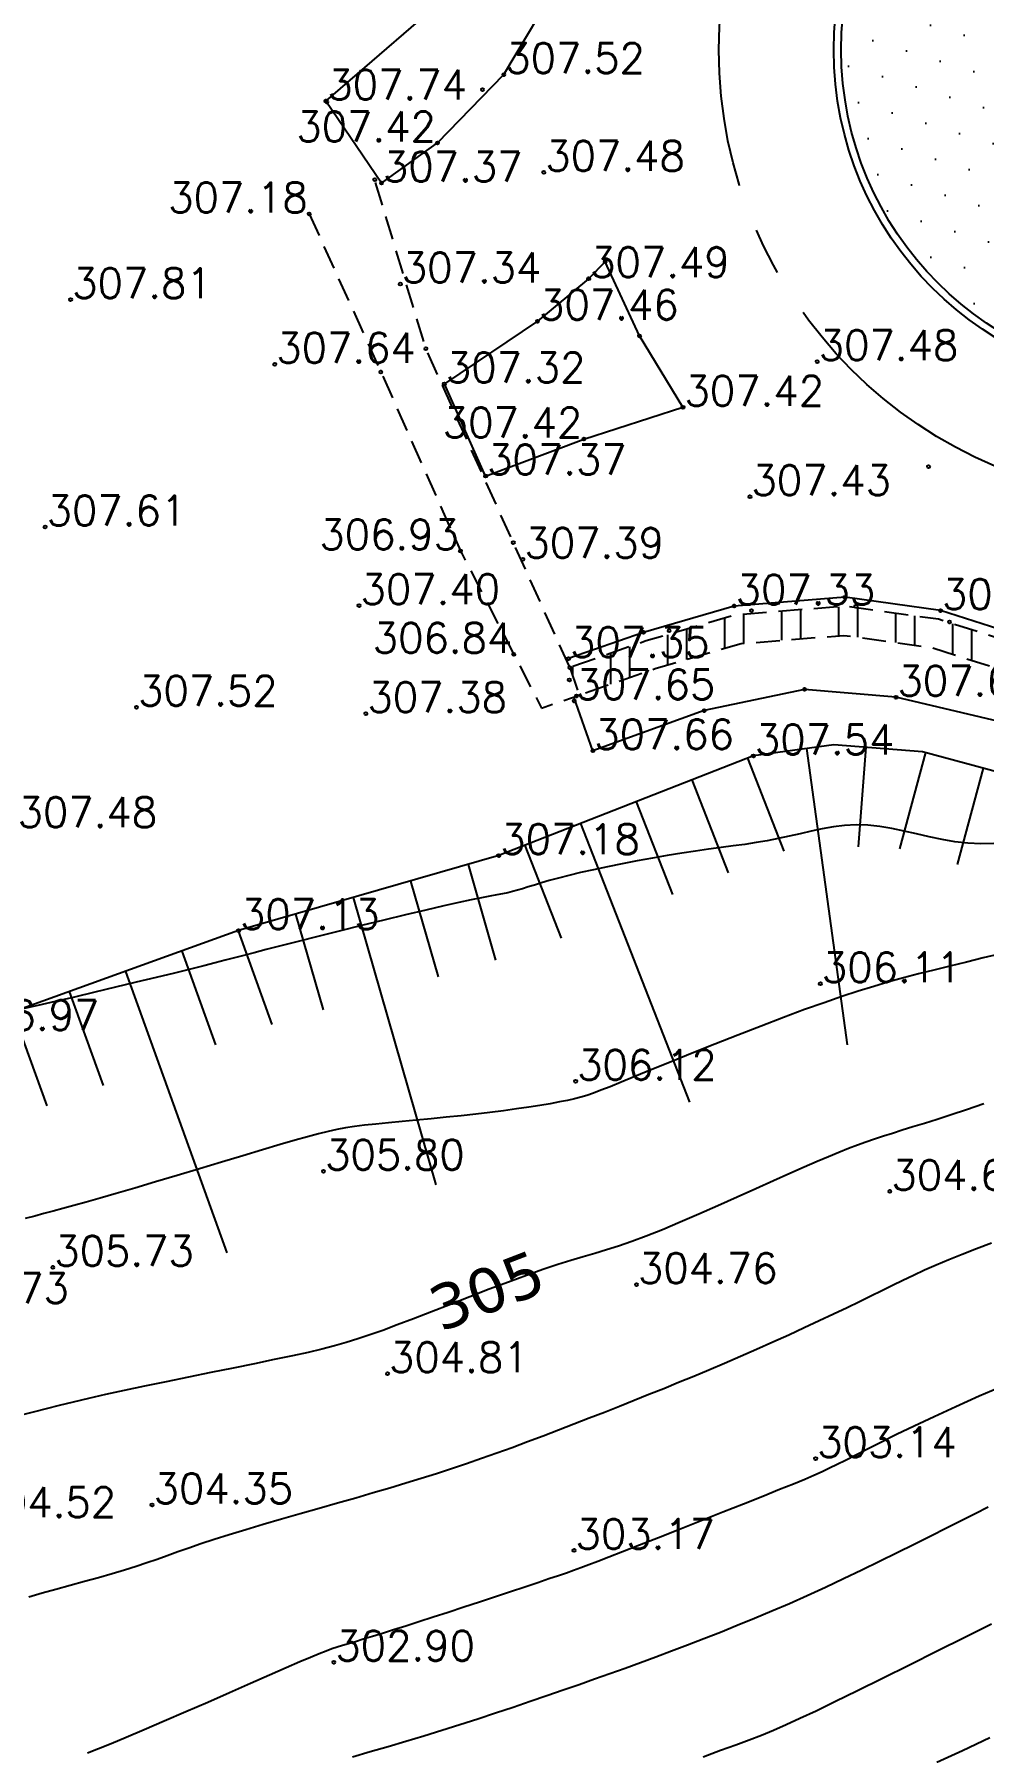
# Model space of a CAD drawing. Extents: x 524954 to 526204, y 9523489 to 9524010.
# Drawn here: x 526037 to 526068.7, y 9523817.8 to 9523875.3 of the extents above; entities that cross this region are included whole.
import ezdxf
from ezdxf.enums import TextEntityAlignment as Align

# ---------------------------------------------------------------- set-up
doc = ezdxf.new("R2010")
doc.units = 0
doc.header["$PDMODE"] = 33
doc.header["$PDSIZE"] = 0.1
doc.linetypes.add('AXES2', pattern=[28.575, 19.05, -3.175, 3.175, -3.175])
doc.linetypes.add('CACHE2', pattern=[4.7625, 3.175, -1.5875])
for name, color, linetype in [('Axe_Route_Existante', 1, 'AXES2'), ('Bord_Route_Existante', 6, 'Continuous'), ('Caniveau', 5, 'CACHE2'), ('CN_01_00', 3, 'Continuous'), ('CN_02_00', 4, 'Continuous'), ('CN_05_00', 6, 'Continuous'), ('CN_10_00', 1, 'Continuous'), ('Cotation Courbes de niveau', 7, 'Continuous'), ('Haut_Talus', 30, 'Continuous'), ('Talus', 2, 'Continuous'), ('TopoAlt', 3, 'Continuous'), ('TOPOJIS', 7, 'Continuous'), ('Végétation_Plantation', 70, 'Continuous')]:
    doc.layers.add(name, color=color, linetype=linetype)
doc.layers.add('Trottoir', color=7, linetype='Continuous', true_color=0xff6666)
doc.styles.add('Simplex 1.0', font='Simplex.shx', dxfattribs={"width": 0.99, "height": 1})
doc.styles.add('Verdana 1.0', font='verdana.ttf', dxfattribs={"width": 0.99, "height": 1})

# ---------------------------------------------------------------- blocks, each defined once
blk = doc.blocks.new('TCPOINT M')
at = {"color": 0}
blk.add_point((0, 0), dxfattribs=at)
at = {"layer": 'TopoAlt', "style": 'Simplex 1.0', "width": 0.99}
blk.add_attdef('ALT', (0.15, 0.15), '', height=1, dxfattribs=at)

msp = doc.modelspace()

# ---------------------------------------------------------------- hatches: boundary and pattern name
at = {"layer": 'Caniveau', "ltscale": 0.25}
h = msp.add_hatch(dxfattribs=at)
h.set_pattern_fill('ANSI32', color=256, scale=0.2, angle=45, style=0)
h.paths.add_polyline_path([(526054.857, 9523854.095), (526055.176, 9523853.18), (526057.708, 9523854.062), (526060.58, 9523854.898), (526064.019, 9523855.172), (526066.964, 9523854.76), (526069.458, 9523853.968), (526073.263, 9523853.341), (526077.094, 9523853.386), (526080.939, 9523854.129), (526084.301, 9523855.527), (526086.877, 9523856.998), (526090.101, 9523859.638), (526092.706, 9523862.087), (526095.405, 9523863.84), (526099.03, 9523865.226), (526103.952, 9523865.91), (526121.998, 9523867.558), (526149.067, 9523868.648), (526170.61, 9523869.449), (526170.562, 9523870.583), (526148.921, 9523869.666), (526121.916, 9523868.629), (526103.953, 9523866.946), (526098.782, 9523866.169), (526094.963, 9523864.709), (526092.105, 9523862.853), (526089.461, 9523860.366), (526086.326, 9523857.799), (526083.873, 9523856.399), (526080.658, 9523855.062), (526076.996, 9523854.354), (526073.337, 9523854.311), (526069.684, 9523854.913), (526067.179, 9523855.709), (526064.048, 9523856.147), (526060.405, 9523855.856), (526057.413, 9523854.986)])
at = {"layer": 'Végétation_Plantation'}
h = msp.add_hatch(dxfattribs=at)
h.set_pattern_fill('PELOUSE', color=256, scale=0.5, angle=285, style=0)
h.set_pattern_definition([(285, (0, 0), (1.12768772948, -0.34488459633), [0, -1.25])])
h.paths.add_polyline_path([(526085.968, 9523874.749, 0.165467), (526083.682, 9523881.47, -0.181898), (526083.185, 9523881.283), (526083.185, 9523880.361, -0.414214), (526083.435, 9523880.111, -1), (526082.935, 9523880.111, -0.414214), (526083.185, 9523880.361), (526083.185, 9523881.283, -0.414163), (526082.432, 9523882.036, -0.213595), (526082.684, 9523882.598, 0.347345), (526069.104, 9523884.091, -0.320976), (526068.391, 9523883.581), (526068.391, 9523882.659, -0.414214), (526068.641, 9523882.409, -1), (526068.141, 9523882.409, -0.414214), (526068.391, 9523882.659), (526068.391, 9523883.581, -0.010472), (526068.359, 9523883.581, 0.23673), (526063.929, 9523874.749, 1)])
h.paths.add_polyline_path([(526070.529, 9523867.973, -0.414265), (526069.776, 9523867.22), (526069.776, 9523866.298, -0.414214), (526070.026, 9523866.048, -1), (526069.526, 9523866.048, -0.414214), (526069.776, 9523866.298), (526069.776, 9523867.22, -0.414163), (526069.023, 9523867.973, -1)], flags=16)
h.paths.add_polyline_path([(526067.77, 9523883.423), (526070.943, 9523883.423), (526070.943, 9523884.173), (526067.77, 9523884.173)], flags=24)
h.paths.add_polyline_path([(526083.429, 9523867.339), (526086.579, 9523867.339), (526086.579, 9523868.089), (526083.429, 9523868.089)], flags=9)
h.paths.add_polyline_path([(526083.11, 9523880.036), (526086.26, 9523880.036), (526086.26, 9523880.786), (526083.11, 9523880.786)], flags=9)
h.paths.add_polyline_path([(526068.316, 9523882.334), (526071.394, 9523882.334), (526071.394, 9523883.084), (526068.316, 9523883.084)], flags=25)
h.paths.add_polyline_path([(526069.701, 9523865.973), (526072.874, 9523865.973), (526072.874, 9523866.723), (526069.701, 9523866.723)], flags=24)

# ---------------------------------------------------------------- linework, layer by layer
at = {"layer": 'Axe_Route_Existante', "ltscale": 0.5}
msp.add_circle((526074.949, 9523874.749), 15.112, dxfattribs=at)
at = {"layer": 'Bord_Route_Existante', "flags": 128}
for points in [[(526048.558, 9523870.293), (526050.43, 9523871.633), (526052.649, 9523873.921), (526054.576, 9523877.162)], [(526169.489, 9523870.738), (526148.91, 9523869.964), (526121.897, 9523868.926), (526103.917, 9523867.242), (526098.706, 9523866.459), (526094.827, 9523864.976), (526091.921, 9523863.088), (526089.265, 9523860.59), (526086.157, 9523858.045), (526083.742, 9523856.667), (526080.572, 9523855.348), (526076.965, 9523854.652), (526073.36, 9523854.608), (526069.754, 9523855.203), (526067.246, 9523856), (526064.056, 9523856.446), (526060.351, 9523856.15), (526057.322, 9523855.269), (526054.814, 9523854.395)], [(526052.042, 9523860.5), (526055.325, 9523861.736), (526058.639, 9523862.797), (526057.188, 9523865.181), (526056.038, 9523867.661), (526055.485, 9523867.096), (526053.778, 9523865.676), (526050.662, 9523863.578)], [(526052.042, 9523860.5), (526050.662, 9523863.578)]]:
    msp.add_lwpolyline(points, dxfattribs=at)
at = {"layer": 'Bord_Route_Existante'}
msp.add_circle((526074.949, 9523874.749), 11.27, dxfattribs=at)
at = {"layer": 'Caniveau', "ltscale": 0.25, "flags": 128}
for points in [[(526054.841, 9523854.131), (526052.967, 9523858.276), (526050.044, 9523864.756), (526048.336, 9523870.406)], [(526054.857, 9523854.095), (526055.176, 9523853.18), (526057.708, 9523854.062), (526060.58, 9523854.898), (526064.019, 9523855.172), (526066.964, 9523854.76), (526069.458, 9523853.968), (526073.263, 9523853.341), (526077.094, 9523853.386), (526080.939, 9523854.129), (526084.301, 9523855.527), (526086.877, 9523856.998), (526090.101, 9523859.638), (526092.706, 9523862.087), (526095.405, 9523863.84), (526099.03, 9523865.226), (526103.952, 9523865.91), (526121.998, 9523867.558), (526149.067, 9523868.648), (526170.61, 9523869.449), (526170.562, 9523870.583), (526148.921, 9523869.666), (526121.916, 9523868.629), (526103.953, 9523866.946), (526098.782, 9523866.169), (526094.963, 9523864.709), (526092.105, 9523862.853), (526089.461, 9523860.366), (526086.326, 9523857.799), (526083.873, 9523856.399), (526080.658, 9523855.062), (526076.996, 9523854.354), (526073.337, 9523854.311), (526069.684, 9523854.913), (526067.179, 9523855.709), (526064.048, 9523856.147), (526060.405, 9523855.856), (526057.413, 9523854.986), (526054.857, 9523854.095)], [(526046.146, 9523869.261), (526048.54, 9523863.974), (526051.2, 9523857.994), (526053.912, 9523852.74), (526055.165, 9523853.176)]]:
    msp.add_lwpolyline(points, dxfattribs=at)
at = {"layer": 'CN_01_00', "flags": 128}
for points, elevation in [([(526069.026, 9523848.218), (526068.594, 9523848.205), (526068.161, 9523848.222), (526067.729, 9523848.271), (526067.299, 9523848.344), (526066.873, 9523848.434), (526066.45, 9523848.532), (526066.033, 9523848.629), (526065.621, 9523848.716), (526065.216, 9523848.784), (526064.817, 9523848.826), (526064.427, 9523848.834), (526064.044, 9523848.812), (526063.666, 9523848.767), (526063.293, 9523848.702), (526062.924, 9523848.625), (526062.556, 9523848.542), (526062.19, 9523848.457), (526061.823, 9523848.377), (526061.456, 9523848.306), (526061.083, 9523848.243), (526060.704, 9523848.186), (526060.315, 9523848.131), (526059.912, 9523848.077), (526059.493, 9523848.02), (526059.056, 9523847.959), (526058.596, 9523847.89), (526058.113, 9523847.812), (526057.615, 9523847.725), (526057.11, 9523847.633), (526056.609, 9523847.536), (526056.12, 9523847.438), (526055.653, 9523847.338), (526055.217, 9523847.241), (526054.822, 9523847.147), (526054.474, 9523847.057), (526054.171, 9523846.974), (526053.905, 9523846.897), (526053.672, 9523846.825), (526053.465, 9523846.76), (526053.279, 9523846.702), (526053.107, 9523846.65), (526052.944, 9523846.606), (526052.783, 9523846.568), (526052.611, 9523846.532), (526052.416, 9523846.496), (526052.185, 9523846.452), (526051.904, 9523846.399), (526051.562, 9523846.33), (526051.145, 9523846.242), (526050.64, 9523846.129), (526050.04, 9523845.99), (526049.365, 9523845.83), (526048.642, 9523845.654), (526047.895, 9523845.47), (526047.15, 9523845.285), (526046.435, 9523845.106), (526045.774, 9523844.939), (526045.193, 9523844.791), (526044.71, 9523844.667), (526044.308, 9523844.562), (526043.961, 9523844.472), (526043.645, 9523844.389), (526043.333, 9523844.308), (526043.001, 9523844.223), (526042.624, 9523844.127), (526042.175, 9523844.015), (526041.637, 9523843.883), (526041.026, 9523843.733), (526040.363, 9523843.573), (526039.671, 9523843.407), (526038.974, 9523843.241), (526038.293, 9523843.081), (526037.65, 9523842.932), (526037.07, 9523842.801), (526036.568, 9523842.692)], 307), ([(526038.733, 9523817.818), (526039.095, 9523817.958), (526039.522, 9523818.128), (526040.03, 9523818.336), (526040.629, 9523818.589), (526041.3, 9523818.878), (526042.016, 9523819.19), (526042.752, 9523819.512), (526043.481, 9523819.834), (526044.179, 9523820.141), (526044.818, 9523820.423), (526045.374, 9523820.666), (526045.826, 9523820.862), (526046.187, 9523821.016), (526046.475, 9523821.134), (526046.707, 9523821.225), (526046.903, 9523821.296), (526047.081, 9523821.356), (526047.259, 9523821.411), (526047.456, 9523821.471), (526047.686, 9523821.54), (526047.953, 9523821.621), (526048.256, 9523821.714), (526048.593, 9523821.819), (526048.966, 9523821.935), (526049.373, 9523822.063), (526049.813, 9523822.203), (526050.286, 9523822.356), (526050.789, 9523822.519), (526051.312, 9523822.691), (526051.842, 9523822.865), (526052.367, 9523823.039), (526052.874, 9523823.208), (526053.35, 9523823.367), (526053.782, 9523823.511), (526054.159, 9523823.638), (526054.473, 9523823.744), (526054.741, 9523823.835), (526054.984, 9523823.921), (526055.226, 9523824.008), (526055.489, 9523824.106), (526055.794, 9523824.223), (526056.164, 9523824.366), (526056.622, 9523824.545), (526057.181, 9523824.765), (526057.822, 9523825.017), (526058.519, 9523825.292), (526059.243, 9523825.578), (526059.967, 9523825.865), (526060.665, 9523826.143), (526061.309, 9523826.399), (526061.871, 9523826.625), (526062.333, 9523826.812), (526062.708, 9523826.967), (526063.019, 9523827.1), (526063.289, 9523827.22), (526063.54, 9523827.337), (526063.793, 9523827.46), (526064.071, 9523827.601), (526064.398, 9523827.767), (526064.79, 9523827.967), (526065.251, 9523828.2), (526065.779, 9523828.463), (526066.373, 9523828.751), (526067.032, 9523829.063), (526067.755, 9523829.395), (526068.539, 9523829.743), (526069.384, 9523830.104)], 303), ([(526059.31, 9523817.685), (526059.897, 9523817.897), (526060.404, 9523818.082), (526060.85, 9523818.249), (526061.262, 9523818.409), (526061.664, 9523818.574), (526062.085, 9523818.757), (526062.55, 9523818.969), (526063.086, 9523819.222), (526063.72, 9523819.529), (526064.468, 9523819.895), (526065.308, 9523820.31), (526066.208, 9523820.757), (526067.136, 9523821.22), (526068.06, 9523821.682), (526068.948, 9523822.128)], 301)]:
    msp.add_lwpolyline(points, dxfattribs=dict(at, elevation=elevation))
at = {"layer": 'CN_02_00', "flags": 128}
for points, elevation in [([(526069.212, 9523844.515), (526068.67, 9523844.386), (526068.117, 9523844.252), (526067.565, 9523844.118), (526067.028, 9523843.984), (526066.514, 9523843.853), (526066.016, 9523843.722), (526065.521, 9523843.585), (526065.02, 9523843.438), (526064.499, 9523843.277), (526063.948, 9523843.096), (526063.354, 9523842.892), (526062.707, 9523842.659), (526062, 9523842.396), (526061.249, 9523842.109), (526060.476, 9523841.808), (526059.702, 9523841.503), (526058.95, 9523841.202), (526058.239, 9523840.916), (526057.593, 9523840.653), (526057.032, 9523840.424), (526056.572, 9523840.235), (526056.2, 9523840.084), (526055.897, 9523839.963), (526055.647, 9523839.868), (526055.428, 9523839.792), (526055.224, 9523839.731), (526055.015, 9523839.677), (526054.783, 9523839.626), (526054.512, 9523839.572), (526054.203, 9523839.516), (526053.859, 9523839.458), (526053.481, 9523839.399), (526053.075, 9523839.339), (526052.642, 9523839.28), (526052.187, 9523839.222), (526051.711, 9523839.166), (526051.219, 9523839.113), (526050.719, 9523839.062), (526050.218, 9523839.013), (526049.725, 9523838.966), (526049.248, 9523838.921), (526048.796, 9523838.877), (526048.376, 9523838.835), (526047.997, 9523838.793), (526047.663, 9523838.75), (526047.359, 9523838.705), (526047.069, 9523838.652), (526046.773, 9523838.588), (526046.453, 9523838.51), (526046.092, 9523838.412), (526045.671, 9523838.292), (526045.172, 9523838.146), (526044.584, 9523837.971), (526043.922, 9523837.773), (526043.21, 9523837.56), (526042.471, 9523837.338), (526041.726, 9523837.115), (526041, 9523836.899), (526040.315, 9523836.696), (526039.693, 9523836.513), (526039.152, 9523836.357), (526038.684, 9523836.225), (526038.276, 9523836.111), (526037.913, 9523836.013), (526037.583, 9523835.924), (526037.272, 9523835.84), (526036.967, 9523835.758), (526036.654, 9523835.672)], 306), ([(526068.948, 9523834.849), (526068.45, 9523834.659), (526067.976, 9523834.473), (526067.527, 9523834.292), (526067.106, 9523834.116), (526066.715, 9523833.945), (526066.345, 9523833.776), (526065.99, 9523833.608), (526065.64, 9523833.438), (526065.286, 9523833.264), (526064.921, 9523833.083), (526064.536, 9523832.893), (526064.123, 9523832.692), (526063.675, 9523832.478), (526063.197, 9523832.253), (526062.694, 9523832.02), (526062.173, 9523831.781), (526061.639, 9523831.541), (526061.1, 9523831.301), (526060.561, 9523831.064), (526060.029, 9523830.834), (526059.508, 9523830.612), (526058.997, 9523830.398), (526058.494, 9523830.19), (526057.997, 9523829.987), (526057.502, 9523829.788), (526057.008, 9523829.59), (526056.513, 9523829.394), (526056.012, 9523829.196), (526055.506, 9523828.998), (526054.994, 9523828.798), (526054.479, 9523828.599), (526053.962, 9523828.401), (526053.445, 9523828.206), (526052.929, 9523828.015), (526052.416, 9523827.828), (526051.908, 9523827.649), (526051.405, 9523827.476), (526050.905, 9523827.309), (526050.401, 9523827.146), (526049.892, 9523826.985), (526049.371, 9523826.825), (526048.835, 9523826.664), (526048.28, 9523826.5), (526047.7, 9523826.332), (526047.095, 9523826.158), (526046.473, 9523825.98), (526045.843, 9523825.801), (526045.218, 9523825.621), (526044.608, 9523825.444), (526044.022, 9523825.271), (526043.473, 9523825.105), (526042.971, 9523824.947), (526042.523, 9523824.8), (526042.119, 9523824.661), (526041.75, 9523824.53), (526041.401, 9523824.404), (526041.061, 9523824.282), (526040.718, 9523824.161), (526040.36, 9523824.041), (526039.974, 9523823.919), (526039.553, 9523823.794), (526039.102, 9523823.666), (526038.632, 9523823.537), (526038.154, 9523823.407), (526037.678, 9523823.277), (526037.215, 9523823.148), (526036.775, 9523823.021)], 304), ([(526047.586, 9523817.679), (526048.183, 9523817.854), (526048.779, 9523818.026), (526049.377, 9523818.201), (526049.979, 9523818.382), (526050.582, 9523818.569), (526051.184, 9523818.76), (526051.783, 9523818.954), (526052.376, 9523819.149), (526052.96, 9523819.344), (526053.532, 9523819.538), (526054.091, 9523819.729), (526054.634, 9523819.916), (526055.164, 9523820.1), (526055.684, 9523820.283), (526056.198, 9523820.465), (526056.709, 9523820.649), (526057.221, 9523820.835), (526057.736, 9523821.026), (526058.259, 9523821.221), (526058.793, 9523821.423), (526059.336, 9523821.633), (526059.89, 9523821.85), (526060.454, 9523822.076), (526061.026, 9523822.311), (526061.608, 9523822.556), (526062.198, 9523822.811), (526062.795, 9523823.077), (526063.4, 9523823.354), (526064.008, 9523823.639), (526064.614, 9523823.928), (526065.212, 9523824.22), (526065.8, 9523824.509), (526066.371, 9523824.794), (526066.92, 9523825.07), (526067.444, 9523825.335), (526067.938, 9523825.584), (526068.404, 9523825.818), (526068.844, 9523826.032)], 302)]:
    msp.add_lwpolyline(points, dxfattribs=dict(at, elevation=elevation))
at = {"layer": 'CN_05_00', "elevation": 305, "flags": 128}
msp.add_lwpolyline([(526068.694, 9523839.508), (526068.12, 9523839.314), (526067.601, 9523839.142), (526067.133, 9523838.991), (526066.709, 9523838.856), (526066.324, 9523838.736), (526065.971, 9523838.626), (526065.644, 9523838.524), (526065.337, 9523838.427), (526065.044, 9523838.33), (526064.757, 9523838.232), (526064.469, 9523838.127), (526064.171, 9523838.014), (526063.854, 9523837.888), (526063.508, 9523837.744), (526063.125, 9523837.581), (526062.695, 9523837.393), (526062.211, 9523837.178), (526061.667, 9523836.934), (526061.074, 9523836.667), (526060.45, 9523836.386), (526059.809, 9523836.1), (526059.169, 9523835.819), (526058.545, 9523835.55), (526057.953, 9523835.303), (526057.41, 9523835.087), (526056.925, 9523834.907), (526056.488, 9523834.757), (526056.083, 9523834.628), (526055.693, 9523834.51), (526055.302, 9523834.395), (526054.894, 9523834.273), (526054.451, 9523834.134), (526053.959, 9523833.97), (526053.405, 9523833.774), (526052.802, 9523833.552), (526052.165, 9523833.311), (526051.514, 9523833.06), (526050.863, 9523832.807), (526050.231, 9523832.56), (526049.633, 9523832.328), (526049.088, 9523832.119), (526048.606, 9523831.938), (526048.174, 9523831.784), (526047.773, 9523831.649), (526047.385, 9523831.529), (526046.99, 9523831.418), (526046.57, 9523831.311), (526046.107, 9523831.202), (526045.58, 9523831.086), (526044.978, 9523830.958), (526044.313, 9523830.821), (526043.6, 9523830.676), (526042.859, 9523830.525), (526042.107, 9523830.373), (526041.362, 9523830.221), (526040.64, 9523830.071), (526039.961, 9523829.927), (526039.337, 9523829.79), (526038.768, 9523829.661), (526038.25, 9523829.54), (526037.78, 9523829.426), (526037.352, 9523829.318), (526036.962, 9523829.218), (526036.607, 9523829.124)], dxfattribs=at)
at = {"layer": 'CN_10_00', "elevation": 300, "flags": 128}
msp.add_lwpolyline([(526067.127, 9523817.501), (526067.984, 9523817.896), (526068.895, 9523818.321)], dxfattribs=at)
at = {"layer": 'Haut_Talus', "flags": 128}
msp.add_lwpolyline([(526171.033, 9523866.062), (526156.593, 9523865.719), (526127.429, 9523864.659), (526104.337, 9523863.009), (526102.126, 9523862.69), (526100.567, 9523862.248), (526096.886, 9523861.016), (526092.485, 9523857.645), (526088.608, 9523854.425), (526083.723, 9523851.792), (526080.674, 9523850.887), (526074.664, 9523849.851), (526070.573, 9523850.218), (526066.649, 9523851.282), (526063.677, 9523851.512), (526060.991, 9523851.142), (526052.479, 9523847.81), (526043.781, 9523845.3), (526034.415, 9523841.924), (526030.413, 9523840.534), (526023.419, 9523838.01), (526017.005, 9523833.556), (526013.158, 9523827.175)], dxfattribs=at)
at = {"layer": 'Talus'}
for p, q in [((526062.766, 9523851.386), (526064.13, 9523841.48)), ((526062.766, 9523851.386), (526064.13, 9523841.48)), ((526064.754, 9523851.429), (526064.497, 9523848.105)), ((526064.754, 9523851.429), (526064.497, 9523848.105)), ((526066.745, 9523851.256), (526065.872, 9523848.039)), ((526066.745, 9523851.256), (526065.872, 9523848.039)), ((526060.797, 9523851.066), (526062.012, 9523847.962)), ((526060.797, 9523851.066), (526062.012, 9523847.962)), ((526068.675, 9523850.733), (526067.803, 9523847.516)), ((526068.675, 9523850.733), (526067.803, 9523847.516)), ((526058.934, 9523850.337), (526060.149, 9523847.233)), ((526058.934, 9523850.337), (526060.149, 9523847.233)), ((526057.072, 9523849.607), (526058.287, 9523846.504)), ((526057.072, 9523849.607), (526058.287, 9523846.504)), ((526055.209, 9523848.878), (526058.855, 9523839.567)), ((526055.209, 9523848.878), (526058.855, 9523839.567)), ((526053.347, 9523848.149), (526054.562, 9523845.045)), ((526053.347, 9523848.149), (526054.562, 9523845.045)), ((526051.453, 9523847.514), (526052.377, 9523844.311)), ((526051.453, 9523847.514), (526052.377, 9523844.311)), ((526049.531, 9523846.959), (526050.455, 9523843.757)), ((526049.531, 9523846.959), (526050.455, 9523843.757)), ((526047.61, 9523846.405), (526050.382, 9523836.797)), ((526047.61, 9523846.405), (526050.382, 9523836.797)), ((526045.688, 9523845.85), (526046.612, 9523842.648)), ((526045.688, 9523845.85), (526046.612, 9523842.648)), ((526043.767, 9523845.295), (526044.897, 9523842.159)), ((526043.767, 9523845.295), (526044.897, 9523842.159)), ((526041.885, 9523844.617), (526043.016, 9523841.481)), ((526041.885, 9523844.617), (526043.016, 9523841.481)), ((526040.004, 9523843.939), (526043.395, 9523834.531)), ((526040.004, 9523843.939), (526043.395, 9523834.531)), ((526038.122, 9523843.261), (526039.253, 9523840.125)), ((526038.122, 9523843.261), (526039.253, 9523840.125)), ((526036.241, 9523842.582), (526037.371, 9523839.447)), ((526036.241, 9523842.582), (526037.371, 9523839.447))]:
    msp.add_line(p, q, dxfattribs=at)
at = {"layer": 'Trottoir', "elevation": 307.739, "flags": 128}
msp.add_lwpolyline([(526048.558, 9523870.293), (526046.701, 9523873.032), (526049.794, 9523875.706), (526051.897, 9523879.387), (526052.702, 9523884.768), (526051.873, 9523888.666), (526050.35, 9523891.427), (526047.127, 9523894.46), (526042.495, 9523896.499), (526039.066, 9523896.827), (526034.695, 9523895.948), (526031.391, 9523893.944), (526027.716, 9523889.404), (526024.699, 9523882.254), (526021.841, 9523880.046), (526019.071, 9523877.893), (526019.071, 9523877.893), (526015.353, 9523875.532), (526013.783, 9523873.096), (526013.783, 9523873.096)], dxfattribs=at)
at = {"layer": 'Trottoir', "flags": 128}
msp.add_lwpolyline([(526170.933, 9523867.731), (526164.935, 9523867.549), (526149.156, 9523867.004), (526126.848, 9523866.163), (526122.094, 9523865.942), (526104.15, 9523864.303), (526101.853, 9523863.972), (526100.18, 9523863.497), (526096.264, 9523862.186), (526091.669, 9523858.668), (526087.873, 9523855.514), (526083.218, 9523853.006), (526079.344, 9523851.832), (526074.626, 9523851.435), (526070.799, 9523851.91), (526065.759, 9523853.102), (526062.699, 9523853.364), (526059.346, 9523852.66), (526055.623, 9523851.314), (526054.995, 9523853.117)], dxfattribs=at)
at = {"layer": 'Trottoir'}
msp.add_circle((526074.949, 9523874.749), 11.02, dxfattribs=at)

# ---------------------------------------------------------------- block references
at = {"layer": 'TOPOJIS'}
ref = msp.add_blockref('TCPOINT M', (526052.649, 9523873.921, 307.52), dxfattribs=at)
ref.add_attrib('ALT', '307.52', (526052.699, 9523873.971, 307.52), dxfattribs={"layer": 'TopoAlt', "height": 1, "style": 'Simplex 1.0', "width": 0.99})
ref = msp.add_blockref('TCPOINT M', (526046.701, 9523873.032, 307.74), dxfattribs=at)
ref.add_attrib('ALT', '307.74', (526046.751, 9523873.082, 307.74), dxfattribs={"layer": 'TopoAlt', "height": 1, "style": 'Simplex 1.0', "width": 0.99})
for p in [(526046.73, 9523873.008, 307.73), (526051.937, 9523873.418, 307.46), (526048.336, 9523870.406, 307.34), (526056.038, 9523867.661, 307.5), (526057.188, 9523865.181, 307.46), (526050.044, 9523864.756, 307.33), (526048.54, 9523863.974, 306.99), (526066.85, 9523860.813, 307.38), (526052.967, 9523858.276, 307.38), (526064.056, 9523856.446, 307.3), (526060.93, 9523856.003, 307.31), (526064.422, 9523856.144, 307.28), (526057.322, 9523855.269, 307.38), (526058.18, 9523855.325, 307.35), (526067.548, 9523855.621, 307.24), (526054.857, 9523854.095, 307.38), (526054.84, 9523853.682, 306.74), (526055.08, 9523853.147, 306.71), (526062.699, 9523853.364, 307.68), (526059.346, 9523852.66, 307.73)]:
    msp.add_blockref('TCPOINT M', p, dxfattribs=at)
ref = msp.add_blockref('TCPOINT M', (526050.43, 9523871.633, 307.42), dxfattribs=at)
ref.add_attrib('ALT', '307.42', dxfattribs={"layer": 'TopoAlt', "height": 1, "style": 'Simplex 1.0', "width": 0.99}).set_placement((526050.38, 9523871.683, 307.42), align=Align.RIGHT)
ref = msp.add_blockref('TCPOINT M', (526048.558, 9523870.293, 307.37), dxfattribs=at)
ref.add_attrib('ALT', '307.37', (526048.608, 9523870.343, 307.37), dxfattribs={"layer": 'TopoAlt', "height": 1, "style": 'Simplex 1.0', "width": 0.99})
ref = msp.add_blockref('TCPOINT M', (526053.986, 9523870.651, 307.48), dxfattribs=at)
ref.add_attrib('ALT', '307.48', (526054.036, 9523870.701, 307.48), dxfattribs={"layer": 'TopoAlt', "height": 1, "style": 'Simplex 1.0', "width": 0.99})
ref = msp.add_blockref('TCPOINT M', (526046.146, 9523869.261, 307.18), dxfattribs=at)
ref.add_attrib('ALT', '307.18', dxfattribs={"layer": 'TopoAlt', "height": 1, "style": 'Simplex 1.0', "width": 0.99}).set_placement((526046.096, 9523869.311, 307.18), align=Align.RIGHT)
ref = msp.add_blockref('TCPOINT M', (526049.189, 9523866.917, 307.34), dxfattribs=at)
ref.add_attrib('ALT', '307.34', (526049.239, 9523866.967, 307.34), dxfattribs={"layer": 'TopoAlt', "height": 1, "style": 'Simplex 1.0', "width": 0.99})
ref = msp.add_blockref('TCPOINT M', (526055.485, 9523867.096, 307.49), dxfattribs=at)
ref.add_attrib('ALT', '307.49', (526055.535, 9523867.146, 307.49), dxfattribs={"layer": 'TopoAlt', "height": 1, "style": 'Simplex 1.0', "width": 0.99})
ref = msp.add_blockref('TCPOINT M', (526038.169, 9523866.398, 307.81), dxfattribs=at)
ref.add_attrib('ALT', '307.81', (526038.219, 9523866.448, 307.81), dxfattribs={"layer": 'TopoAlt', "height": 1, "style": 'Simplex 1.0', "width": 0.99})
ref = msp.add_blockref('TCPOINT M', (526053.778, 9523865.676, 307.46), dxfattribs=at)
ref.add_attrib('ALT', '307.46', (526053.828, 9523865.726, 307.46), dxfattribs={"layer": 'TopoAlt', "height": 1, "style": 'Simplex 1.0', "width": 0.99})
ref = msp.add_blockref('TCPOINT M', (526044.992, 9523864.234, 307.64), dxfattribs=at)
ref.add_attrib('ALT', '307.64', (526045.042, 9523864.284, 307.64), dxfattribs={"layer": 'TopoAlt', "height": 1, "style": 'Simplex 1.0', "width": 0.99})
ref = msp.add_blockref('TCPOINT M', (526063.127, 9523864.323, 307.48), dxfattribs=at)
ref.add_attrib('ALT', '307.48', (526063.177, 9523864.373, 307.48), dxfattribs={"layer": 'TopoAlt', "height": 1, "style": 'Simplex 1.0', "width": 0.99})
ref = msp.add_blockref('TCPOINT M', (526050.662, 9523863.578, 307.32), dxfattribs=at)
ref.add_attrib('ALT', '307.32', (526050.712, 9523863.628, 307.32), dxfattribs={"layer": 'TopoAlt', "height": 1, "style": 'Simplex 1.0', "width": 0.99})
ref = msp.add_blockref('TCPOINT M', (526058.639, 9523862.797, 307.42), dxfattribs=at)
ref.add_attrib('ALT', '307.42', (526058.689, 9523862.847, 307.42), dxfattribs={"layer": 'TopoAlt', "height": 1, "style": 'Simplex 1.0', "width": 0.99})
ref = msp.add_blockref('TCPOINT M', (526055.325, 9523861.736, 307.42), dxfattribs=at)
ref.add_attrib('ALT', '307.42', dxfattribs={"layer": 'TopoAlt', "height": 1, "style": 'Simplex 1.0', "width": 0.99}).set_placement((526055.275, 9523861.786, 307.42), align=Align.RIGHT)
ref = msp.add_blockref('TCPOINT M', (526052.042, 9523860.5, 307.37), dxfattribs=at)
ref.add_attrib('ALT', '307.37', (526052.092, 9523860.55, 307.37), dxfattribs={"layer": 'TopoAlt', "height": 1, "style": 'Simplex 1.0', "width": 0.99})
ref = msp.add_blockref('TCPOINT M', (526060.878, 9523859.807, 307.43), dxfattribs=at)
ref.add_attrib('ALT', '307.43', (526060.928, 9523859.857, 307.43), dxfattribs={"layer": 'TopoAlt', "height": 1, "style": 'Simplex 1.0', "width": 0.99})
ref = msp.add_blockref('TCPOINT M', (526037.315, 9523858.795, 307.61), dxfattribs=at)
ref.add_attrib('ALT', '307.61', (526037.365, 9523858.845, 307.61), dxfattribs={"layer": 'TopoAlt', "height": 1, "style": 'Simplex 1.0', "width": 0.99})
ref = msp.add_blockref('TCPOINT M', (526051.2, 9523857.994, 306.93), dxfattribs=at)
ref.add_attrib('ALT', '306.93', dxfattribs={"layer": 'TopoAlt', "height": 1, "style": 'Simplex 1.0', "width": 0.99}).set_placement((526051.15, 9523858.044, 306.93), align=Align.RIGHT)
ref = msp.add_blockref('TCPOINT M', (526053.288, 9523857.714, 307.39), dxfattribs=at)
ref.add_attrib('ALT', '307.39', (526053.338, 9523857.764, 307.39), dxfattribs={"layer": 'TopoAlt', "height": 1, "style": 'Simplex 1.0', "width": 0.99})
ref = msp.add_blockref('TCPOINT M', (526047.809, 9523856.167, 307.4), dxfattribs=at)
ref.add_attrib('ALT', '307.40', (526047.859, 9523856.217, 307.4), dxfattribs={"layer": 'TopoAlt', "height": 1, "style": 'Simplex 1.0', "width": 0.99})
ref = msp.add_blockref('TCPOINT M', (526060.351, 9523856.15, 307.33), dxfattribs=at)
ref.add_attrib('ALT', '307.33', (526060.401, 9523856.2, 307.33), dxfattribs={"layer": 'TopoAlt', "height": 1, "style": 'Simplex 1.0', "width": 0.99})
ref = msp.add_blockref('TCPOINT M', (526067.246, 9523856, 307.27), dxfattribs=at)
ref.add_attrib('ALT', '307.27', (526067.296, 9523856.05, 307.27), dxfattribs={"layer": 'TopoAlt', "height": 1, "style": 'Simplex 1.0', "width": 0.99})
ref = msp.add_blockref('TCPOINT M', (526052.984, 9523854.537, 306.84), dxfattribs=at)
ref.add_attrib('ALT', '306.84', dxfattribs={"layer": 'TopoAlt', "height": 1, "style": 'Simplex 1.0', "width": 0.99}).set_placement((526052.934, 9523854.587, 306.84), align=Align.RIGHT)
ref = msp.add_blockref('TCPOINT M', (526054.814, 9523854.395, 307.35), dxfattribs=at)
ref.add_attrib('ALT', '307.35', (526054.864, 9523854.445, 307.35), dxfattribs={"layer": 'TopoAlt', "height": 1, "style": 'Simplex 1.0', "width": 0.99})
ref = msp.add_blockref('TCPOINT M', (526065.759, 9523853.102, 307.61), dxfattribs=at)
ref.add_attrib('ALT', '307.61', (526065.809, 9523853.152, 307.61), dxfattribs={"layer": 'TopoAlt', "height": 1, "style": 'Simplex 1.0', "width": 0.99})
ref = msp.add_blockref('TCPOINT M', (526040.373, 9523852.769, 307.52), dxfattribs=at)
ref.add_attrib('ALT', '307.52', (526040.423, 9523852.819, 307.52), dxfattribs={"layer": 'TopoAlt', "height": 1, "style": 'Simplex 1.0', "width": 0.99})
ref = msp.add_blockref('TCPOINT M', (526048.04, 9523852.555, 307.38), dxfattribs=at)
ref.add_attrib('ALT', '307.38', (526048.09, 9523852.605, 307.38), dxfattribs={"layer": 'TopoAlt', "height": 1, "style": 'Simplex 1.0', "width": 0.99})
ref = msp.add_blockref('TCPOINT M', (526055.001, 9523852.982, 307.65), dxfattribs=at)
ref.add_attrib('ALT', '307.65', (526055.051, 9523853.032, 307.65), dxfattribs={"layer": 'TopoAlt', "height": 1, "style": 'Simplex 1.0', "width": 0.99})
ref = msp.add_blockref('TCPOINT M', (526055.623, 9523851.314, 307.66), dxfattribs=at)
ref.add_attrib('ALT', '307.66', (526055.673, 9523851.364, 307.66), dxfattribs={"layer": 'TopoAlt', "height": 1, "style": 'Simplex 1.0', "width": 0.99})
ref = msp.add_blockref('TCPOINT M', (526060.991, 9523851.142, 307.54), dxfattribs=at)
ref.add_attrib('ALT', '307.54', (526061.041, 9523851.192, 307.54), dxfattribs={"layer": 'TopoAlt', "height": 1, "style": 'Simplex 1.0', "width": 0.99})
ref = msp.add_blockref('TCPOINT M', (526036.346, 9523848.709, 307.48), dxfattribs=at)
ref.add_attrib('ALT', '307.48', (526036.396, 9523848.759, 307.48), dxfattribs={"layer": 'TopoAlt', "height": 1, "style": 'Simplex 1.0', "width": 0.99})
ref = msp.add_blockref('TCPOINT M', (526052.479, 9523847.81, 307.18), dxfattribs=at)
ref.add_attrib('ALT', '307.18', (526052.529, 9523847.86, 307.18), dxfattribs={"layer": 'TopoAlt', "height": 1, "style": 'Simplex 1.0', "width": 0.99})
ref = msp.add_blockref('TCPOINT M', (526043.781, 9523845.3, 307.13), dxfattribs=at)
ref.add_attrib('ALT', '307.13', (526043.831, 9523845.35, 307.13), dxfattribs={"layer": 'TopoAlt', "height": 1, "style": 'Simplex 1.0', "width": 0.99})
ref = msp.add_blockref('TCPOINT M', (526063.231, 9523843.524, 306.11), dxfattribs=at)
ref.add_attrib('ALT', '306.11', (526063.281, 9523843.574, 306.11), dxfattribs={"layer": 'TopoAlt', "height": 1, "style": 'Simplex 1.0', "width": 0.99})
ref = msp.add_blockref('TCPOINT M', (526034.415, 9523841.924, 306.97), dxfattribs=at)
ref.add_attrib('ALT', '306.97', (526034.465, 9523841.974, 306.97), dxfattribs={"layer": 'TopoAlt', "height": 1, "style": 'Simplex 1.0', "width": 0.99})
ref = msp.add_blockref('TCPOINT M', (526055.05, 9523840.263, 306.12), dxfattribs=at)
ref.add_attrib('ALT', '306.12', (526055.1, 9523840.313, 306.12), dxfattribs={"layer": 'TopoAlt', "height": 1, "style": 'Simplex 1.0', "width": 0.99})
ref = msp.add_blockref('TCPOINT M', (526046.625, 9523837.259, 305.8), dxfattribs=at)
ref.add_attrib('ALT', '305.80', (526046.675, 9523837.309, 305.8), dxfattribs={"layer": 'TopoAlt', "height": 1, "style": 'Simplex 1.0', "width": 0.99})
ref = msp.add_blockref('TCPOINT M', (526065.556, 9523836.58, 304.62), dxfattribs=at)
ref.add_attrib('ALT', '304.62', (526065.606, 9523836.63, 304.62), dxfattribs={"layer": 'TopoAlt', "height": 1, "style": 'Simplex 1.0', "width": 0.99})
ref = msp.add_blockref('TCPOINT M', (526037.571, 9523834.042, 305.73), dxfattribs=at)
ref.add_attrib('ALT', '305.73', (526037.621, 9523834.092, 305.73), dxfattribs={"layer": 'TopoAlt', "height": 1, "style": 'Simplex 1.0', "width": 0.99})
ref = msp.add_blockref('TCPOINT M', (526057.082, 9523833.467, 304.76), dxfattribs=at)
ref.add_attrib('ALT', '304.76', (526057.132, 9523833.517, 304.76), dxfattribs={"layer": 'TopoAlt', "height": 1, "style": 'Simplex 1.0', "width": 0.99})
ref = msp.add_blockref('TCPOINT M', (526033.393, 9523832.799, 305.73), dxfattribs=at)
ref.add_attrib('ALT', '305.73', (526033.443, 9523832.849, 305.73), dxfattribs={"layer": 'TopoAlt', "height": 1, "style": 'Simplex 1.0', "width": 0.99})
ref = msp.add_blockref('TCPOINT M', (526048.762, 9523830.488, 304.81), dxfattribs=at)
ref.add_attrib('ALT', '304.81', (526048.812, 9523830.538, 304.81), dxfattribs={"layer": 'TopoAlt', "height": 1, "style": 'Simplex 1.0', "width": 0.99})
ref = msp.add_blockref('TCPOINT M', (526063.074, 9523827.648, 303.14), dxfattribs=at)
ref.add_attrib('ALT', '303.14', (526063.124, 9523827.698, 303.14), dxfattribs={"layer": 'TopoAlt', "height": 1, "style": 'Simplex 1.0', "width": 0.99})
ref = msp.add_blockref('TCPOINT M', (526040.89, 9523826.102, 304.35), dxfattribs=at)
ref.add_attrib('ALT', '304.35', (526040.94, 9523826.152, 304.35), dxfattribs={"layer": 'TopoAlt', "height": 1, "style": 'Simplex 1.0', "width": 0.99})
ref = msp.add_blockref('TCPOINT M', (526034.974, 9523825.64, 304.52), dxfattribs=at)
ref.add_attrib('ALT', '304.52', (526035.024, 9523825.69, 304.52), dxfattribs={"layer": 'TopoAlt', "height": 1, "style": 'Simplex 1.0', "width": 0.99})
ref = msp.add_blockref('TCPOINT M', (526054.996, 9523824.578, 303.17), dxfattribs=at)
ref.add_attrib('ALT', '303.17', (526055.046, 9523824.628, 303.17), dxfattribs={"layer": 'TopoAlt', "height": 1, "style": 'Simplex 1.0', "width": 0.99})
ref = msp.add_blockref('TCPOINT M', (526046.967, 9523820.843, 302.9), dxfattribs=at)
ref.add_attrib('ALT', '302.90', (526047.017, 9523820.893, 302.9), dxfattribs={"layer": 'TopoAlt', "height": 1, "style": 'Simplex 1.0', "width": 0.99})

# ---------------------------------------------------------------- texts
at = {"layer": 'Cotation Courbes de niveau', "style": 'Verdana 1.0', "width": 0.99}
msp.add_text('305', height=1.5, rotation=21.06809, dxfattribs=at).set_placement((526052.079, 9523833.277, 305), align=Align.MIDDLE_CENTER)

doc.saveas('drawing.dxf')
